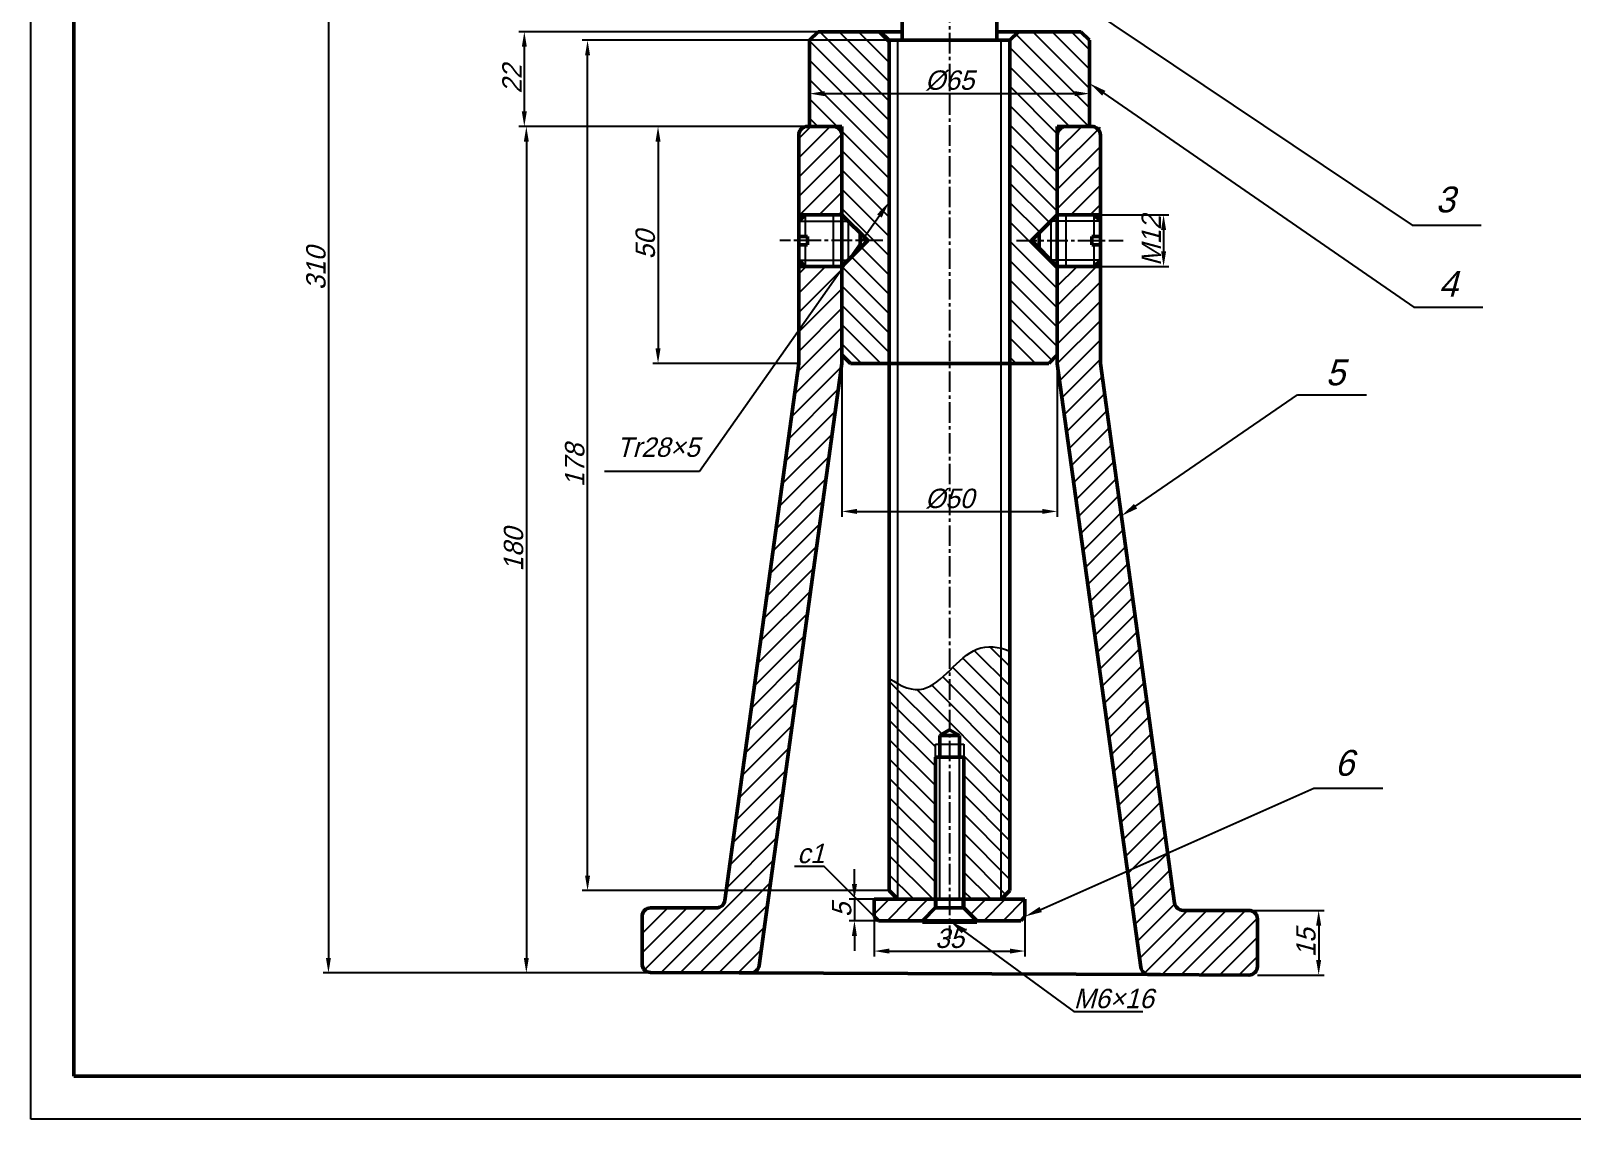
# Model space of a CAD drawing. Header units: millimetres. Extents: x 0 to 594, y 0 to 420.
# Drawn here: x 0 to 357.7, y 0 to 252.6 of the extents above; entities that cross this region are included whole.
import ezdxf
from ezdxf import colors
from ezdxf.entities.mleader import LeaderData, LeaderLine
from ezdxf.math import Vec2, Vec3

# ---------------------------------------------------------------- set-up
doc = ezdxf.new("R2010")
doc.units = ezdxf.units.MM
doc.header["$LTSCALE"] = 0.25
for name, pattern in [('ACAD_ISO08W100', [36, 24, -3, 6, -3]), ('ACAD_ISO09W100', [45, 24, -3, 6, -3, 6, -3]), ('CENTER2', [28.575, 19.05, -3.175, 3.175, -3.175])]:
    doc.linetypes.add(name, pattern=pattern)
for name, color, linetype, lineweight in [('2粗实线', 7, 'Continuous', 50), ('3文字', 7, 'Continuous', 25), ('3细实线', 94, 'Continuous', 25), ('5细双点画线', 211, 'ACAD_ISO09W100', 25), ('6内框', 7, 'Continuous', 50), ('6外框', 7, 'Continuous', 25)]:
    doc.layers.add(name, color=color, linetype=linetype, lineweight=lineweight)
doc.styles.add('3.5号字体', font='g12f13.shx', dxfattribs={"oblique": 15, "height": 4.5, "bigfont": 'gbcbig.shx'})
doc.dimstyles.new('尺寸标注$0', dxfattribs={"dimtxt": 4.5, "dimasz": 3.5, "dimexe": 1.25, "dimexo": 0, "dimtad": 1, "dimtxsty": '3.5号字体', "dimcen": 2.5, "dimadec": 0, "dimazin": 0, "dimtfac": 1, "dimtmove": 0, "dimatfit": 1, "dimfxl": 1, "dimarcsym": 0})

# ---------------------------------------------------------------- blocks, each defined once
blk = doc.blocks.new('*U26')
at = {"layer": '3文字', "color": 0, "linetype": 'CENTER2', "transparency": 16777216}
blk.add_line((6.5, 0), (-17.39, 0), dxfattribs=at)
blk = doc.blocks.new('*U27')
at = {"layer": '3文字', "color": 0, "linetype": 'CENTER2', "transparency": 16777216}
blk.add_line((-6.5, 0), (18.3, 0), dxfattribs=at)
blk = doc.blocks.new('*U28')
at = {"layer": '3文字', "color": 0, "linetype": 'CENTER2', "transparency": 16777216}
blk.add_line((0, 147.45), (0, -198.53), dxfattribs=at)
blk = doc.blocks.new('*D30')
at = {"layer": '3文字', "color": 0, "lineweight": -2, "transparency": 16777216}
for p, q in [((188.03, 360.95), (67.82, 360.95)), ((69.07, 357.45), (69.07, 37.44)), ((168.78, 33.94), (67.82, 33.94))]:
    blk.add_line(p, q, dxfattribs=at)
at = {"layer": '3文字', "color": 0, "transparency": 16777216}
for points in [[(68.49, 357.45), (69.65, 357.45), (69.07, 360.95)], [(68.49, 37.44), (69.65, 37.44), (69.07, 33.94)]]:
    blk.add_solid(points, dxfattribs=at)
at = {"layer": 'Defpoints', "color": 0, "transparency": 16777216}
for p in [(188.03, 360.95), (69.07, 33.94), (168.78, 33.94)]:
    blk.add_point(p, dxfattribs=at)
at = {"layer": '3文字', "color": 0, "transparency": 16777216, "insert": (66.19, 197.45), "char_height": 4.5, "attachment_point": 5, "rotation": 90, "style": '3.5号字体'}
blk.add_mtext('310', dxfattribs=at)
blk = doc.blocks.new('*D31')
at = {"layer": '3文字', "color": 0, "lineweight": -2, "transparency": 16777216}
for p, q in [((180.23, 230.42), (113.75, 230.42)), ((115, 226.92), (115, 37.44)), ((118.3, 33.94), (113.75, 33.94))]:
    blk.add_line(p, q, dxfattribs=at)
at = {"layer": '3文字', "color": 0, "transparency": 16777216}
for points in [[(114.42, 226.92), (115.58, 226.92), (115, 230.42)], [(114.42, 37.44), (115.58, 37.44), (115, 33.94)]]:
    blk.add_solid(points, dxfattribs=at)
at = {"layer": 'Defpoints', "color": 0, "transparency": 16777216}
for p in [(180.23, 230.42), (115, 33.94), (118.3, 33.94)]:
    blk.add_point(p, dxfattribs=at)
at = {"layer": '3文字', "color": 0, "transparency": 16777216, "insert": (112.05, 132.18), "char_height": 4.5, "attachment_point": 5, "rotation": 90, "style": '3.5号字体'}
blk.add_mtext('180', dxfattribs=at)
blk = doc.blocks.new('*D33')
at = {"layer": '3文字', "color": 0, "lineweight": -2, "transparency": 16777216}
for p, q in [((182.73, 252.42), (113.28, 252.42)), ((114.53, 248.92), (114.53, 233.92)), ((178.23, 230.42), (113.28, 230.42))]:
    blk.add_line(p, q, dxfattribs=at)
at = {"layer": '3文字', "color": 0, "transparency": 16777216}
for points in [[(113.95, 248.92), (115.12, 248.92), (114.53, 252.42)], [(113.95, 233.92), (115.12, 233.92), (114.53, 230.42)]]:
    blk.add_solid(points, dxfattribs=at)
at = {"layer": 'Defpoints', "color": 0, "transparency": 16777216}
for p in [(182.73, 252.42), (114.53, 230.42), (178.23, 230.42)]:
    blk.add_point(p, dxfattribs=at)
at = {"layer": '3文字', "color": 0, "transparency": 16777216, "insert": (111.66, 241.42), "char_height": 4.5, "attachment_point": 5, "rotation": 90, "style": '3.5号字体'}
blk.add_mtext('22', dxfattribs=at)
blk = doc.blocks.new('*D38')
at = {"layer": '3文字', "color": 0, "lineweight": -2, "transparency": 16777216}
for p, q in [((188.23, 177.42), (188.23, 139.82)), ((238.23, 177.42), (238.23, 139.82)), ((191.73, 141.07), (234.73, 141.07))]:
    blk.add_line(p, q, dxfattribs=at)
at = {"layer": '3文字', "color": 0, "transparency": 16777216}
for points in [[(191.73, 141.65), (191.73, 140.49), (188.23, 141.07)], [(234.73, 141.65), (234.73, 140.49), (238.23, 141.07)]]:
    blk.add_solid(points, dxfattribs=at)
at = {"layer": 'Defpoints', "color": 0, "transparency": 16777216}
for p in [(188.23, 177.42), (238.23, 177.42), (238.23, 141.07)]:
    blk.add_point(p, dxfattribs=at)
at = {"layer": '3文字', "color": 0, "transparency": 16777216, "insert": (213.23, 144.01), "char_height": 4.5, "attachment_point": 5, "style": '3.5号字体'}
blk.add_mtext('%%C50', dxfattribs=at)
blk = doc.blocks.new('*D43')
at = {"layer": '3文字', "color": 0, "lineweight": -2, "transparency": 16777216}
for p, q in [((282.69, 48.45), (300.14, 48.45)), ((298.89, 44.95), (298.89, 36.95)), ((284.69, 33.45), (300.14, 33.45))]:
    blk.add_line(p, q, dxfattribs=at)
at = {"layer": '3文字', "color": 0, "transparency": 16777216}
for points in [[(298.3, 44.95), (299.47, 44.95), (298.89, 48.45)], [(298.3, 36.95), (299.47, 36.95), (298.89, 33.45)]]:
    blk.add_solid(points, dxfattribs=at)
at = {"layer": 'Defpoints', "color": 0, "transparency": 16777216}
for p in [(282.69, 48.45), (284.69, 33.45), (298.89, 33.45)]:
    blk.add_point(p, dxfattribs=at)
at = {"layer": '3文字', "color": 0, "transparency": 16777216, "insert": (295.95, 40.95), "char_height": 4.5, "attachment_point": 5, "rotation": 90, "style": '3.5号字体'}
blk.add_mtext('15', dxfattribs=at)
blk = doc.blocks.new('*D44')
at = {"layer": '3文字', "color": 0, "lineweight": -2, "transparency": 16777216}
for p, q in [((180.73, 240.42), (180.73, 236.8)), ((245.73, 240.42), (245.73, 236.8)), ((184.23, 238.05), (242.23, 238.05))]:
    blk.add_line(p, q, dxfattribs=at)
at = {"layer": '3文字', "color": 0, "transparency": 16777216}
for points in [[(184.23, 238.63), (184.23, 237.46), (180.73, 238.05)], [(242.23, 238.63), (242.23, 237.46), (245.73, 238.05)]]:
    blk.add_solid(points, dxfattribs=at)
at = {"layer": 'Defpoints', "color": 0, "transparency": 16777216}
for p in [(180.73, 240.42), (245.73, 240.42), (245.73, 238.05)]:
    blk.add_point(p, dxfattribs=at)
at = {"layer": '3文字', "color": 0, "transparency": 16777216, "insert": (213.23, 241.1), "char_height": 4.5, "attachment_point": 5, "style": '3.5号字体'}
blk.add_mtext('%%C65', dxfattribs=at)
blk = doc.blocks.new('*D45')
at = {"layer": '3文字', "color": 0, "lineweight": -2, "transparency": 16777216}
for p, q in [((178.23, 230.42), (144.32, 230.42)), ((145.57, 226.92), (145.57, 178.92)), ((178.23, 175.42), (144.32, 175.42))]:
    blk.add_line(p, q, dxfattribs=at)
at = {"layer": '3文字', "color": 0, "transparency": 16777216}
for points in [[(144.98, 226.92), (146.15, 226.92), (145.57, 230.42)], [(144.98, 178.92), (146.15, 178.92), (145.57, 175.42)]]:
    blk.add_solid(points, dxfattribs=at)
at = {"layer": 'Defpoints', "color": 0, "transparency": 16777216}
for p in [(178.23, 230.42), (145.57, 175.42), (178.23, 175.42)]:
    blk.add_point(p, dxfattribs=at)
at = {"layer": '3文字', "color": 0, "transparency": 16777216, "insert": (142.63, 202.92), "char_height": 4.5, "attachment_point": 5, "rotation": 90, "style": '3.5号字体'}
blk.add_mtext('50', dxfattribs=at)
blk = doc.blocks.new('*D51')
at = {"color": 0, "lineweight": -2, "transparency": 16777216}
for p, q in [((199.23, 250.42), (127.96, 250.42)), ((129.21, 56.55), (129.21, 246.92)), ((199.23, 53.05), (127.96, 53.05))]:
    blk.add_line(p, q, dxfattribs=at)
at = {"color": 0, "transparency": 16777216}
for points in [[(128.62, 246.92), (129.79, 246.92), (129.21, 250.42)], [(128.62, 56.55), (129.79, 56.55), (129.21, 53.05)]]:
    blk.add_solid(points, dxfattribs=at)
at = {"layer": 'Defpoints', "color": 0, "transparency": 16777216}
for p in [(129.21, 250.42), (199.23, 250.42), (199.23, 53.05)]:
    blk.add_point(p, dxfattribs=at)
at = {"color": 0, "transparency": 16777216, "insert": (126.25, 151.73), "char_height": 4.5, "attachment_point": 5, "rotation": 90, "style": '3.5号字体'}
blk.add_mtext('178', dxfattribs=at)
blk = doc.blocks.new('*D53')
at = {"color": 0, "lineweight": -2, "transparency": 16777216}
for p, q in [((191.15, 54.55), (191.15, 58.05)), ((195.73, 51.05), (189.9, 51.05)), ((191.15, 51.05), (191.15, 46.05)), ((196.73, 46.05), (189.9, 46.05)), ((191.15, 42.55), (191.15, 39.05))]:
    blk.add_line(p, q, dxfattribs=at)
at = {"color": 0, "transparency": 16777216}
for points in [[(190.56, 54.55), (191.73, 54.55), (191.15, 51.05)], [(190.56, 42.55), (191.73, 42.55), (191.15, 46.05)]]:
    blk.add_solid(points, dxfattribs=at)
at = {"layer": 'Defpoints', "color": 0, "transparency": 16777216}
for p in [(195.73, 51.05), (191.15, 46.05), (196.73, 46.05)]:
    blk.add_point(p, dxfattribs=at)
at = {"color": 0, "transparency": 16777216, "insert": (188.21, 48.55), "char_height": 4.5, "attachment_point": 5, "rotation": 90, "style": '3.5号字体'}
blk.add_mtext('5', dxfattribs=at)
blk = doc.blocks.new('*D55')
at = {"color": 0, "lineweight": -2, "transparency": 16777216}
for p, q in [((195.73, 47.05), (195.73, 37.77)), ((230.73, 47.05), (230.73, 37.77)), ((199.23, 39.02), (227.23, 39.02))]:
    blk.add_line(p, q, dxfattribs=at)
at = {"color": 0, "transparency": 16777216}
for points in [[(199.23, 39.6), (199.23, 38.44), (195.73, 39.02)], [(227.23, 39.6), (227.23, 38.44), (230.73, 39.02)]]:
    blk.add_solid(points, dxfattribs=at)
at = {"layer": 'Defpoints', "color": 0, "transparency": 16777216}
for p in [(195.73, 47.05), (230.73, 47.05), (230.73, 39.02)]:
    blk.add_point(p, dxfattribs=at)
at = {"color": 0, "transparency": 16777216, "insert": (213.23, 41.96), "char_height": 4.5, "attachment_point": 5, "style": '3.5号字体'}
blk.add_mtext('35', dxfattribs=at)
blk = doc.blocks.new('_None')
blk = doc.blocks.new('*D59')
at = {"color": 0, "lineweight": -2, "transparency": 16777216}
for p, q in [((246.73, 209.92), (264.15, 209.92)), ((262.9, 206.42), (262.9, 201.42)), ((246.73, 197.92), (264.15, 197.92))]:
    blk.add_line(p, q, dxfattribs=at)
at = {"color": 0, "transparency": 16777216}
for points in [[(262.32, 206.42), (263.48, 206.42), (262.9, 209.92)], [(262.32, 201.42), (263.48, 201.42), (262.9, 197.92)]]:
    blk.add_solid(points, dxfattribs=at)
at = {"layer": 'Defpoints', "color": 0, "transparency": 16777216}
for p in [(246.73, 209.92), (246.73, 197.92), (262.9, 197.92)]:
    blk.add_point(p, dxfattribs=at)
at = {"color": 0, "transparency": 16777216, "insert": (260.03, 203.92), "char_height": 4.5, "attachment_point": 5, "rotation": 90, "style": '3.5号字体'}
blk.add_mtext('M12', dxfattribs=at)

msp = doc.modelspace()

# ---------------------------------------------------------------- hatches: boundary and pattern name
at = {"layer": '3文字'}
h = msp.add_hatch(dxfattribs=at)
h.set_pattern_fill('ANSI31', color=256, angle=90)
h.paths.add_polyline_path([(182.729, 252.421), (180.729, 250.421), (180.729, 230.421), (188.229, 230.421), (188.229, 209.921), (194.229, 203.921), (188.229, 197.921), (188.229, 177.421), (190.229, 175.421), (199.229, 175.421), (199.229, 250.421), (197.229, 252.421)])
h.paths.add_polyline_path([(245.729, 250.421), (243.729, 252.421), (229.229, 252.421), (227.229, 250.421), (227.229, 175.421), (236.229, 175.421), (238.229, 177.421), (238.229, 197.921), (232.229, 203.921), (233.997, 205.689), (238.229, 209.921), (238.229, 230.421), (245.729, 230.421)])
h = msp.add_hatch(dxfattribs=at)
h.set_pattern_fill('ANSI31', color=256)
h.paths.add_polyline_path([(188.229, 230.421), (180.729, 230.421), (178.229, 230.421), (178.229, 209.921), (188.229, 209.921)])
h.paths.add_polyline_path([(248.229, 230.421), (238.229, 230.421), (238.229, 209.921), (248.229, 209.921)])
h = msp.add_hatch(dxfattribs=at)
h.set_pattern_fill('ANSI31', color=256)
h.paths.add_polyline_path([(188.229, 175.421), (188.229, 197.267), (178.229, 183.036), (178.229, 175.421), (161.091, 50.781, -0.374735), (159.109, 49.053), (143.853, 49.053, 0.4142136), (141.853, 47.053), (141.853, 36.045, 0.4129795), (143.845, 34.045), (167.024, 33.947, 0.3759372), (169.014, 35.674)])
h.paths.add_polyline_path([(284.687, 46.451, 0.4142136), (282.687, 48.451), (267.431, 48.451, -0.374735), (265.45, 50.178), (263.854, 61.781), (254.512, 57.626), (257.6, 35.283, 0.3733298), (259.573, 33.557), (262.176, 33.546), (282.679, 33.459, 0.4154487), (284.687, 35.459)])
h = msp.add_hatch(dxfattribs=at)
h.set_pattern_fill('ANSI31', color=256)
h.paths.add_polyline_path([(238.229, 175.421), (254.512, 57.626), (263.854, 61.781), (248.229, 175.421), (248.229, 197.921), (238.229, 197.921)])
h.paths.add_polyline_path([(178.229, 183.036), (188.229, 197.267), (188.229, 197.921), (178.229, 197.921)])
h = msp.add_hatch(dxfattribs=at)
h.set_pattern_fill('ANSI31', color=256, angle=90)
edge = h.paths.add_edge_path()
edge.add_spline(control_points=[(201.229, 101.06), (200.567, 101.422), (199.9, 101.844), (199.229, 102.312)], knot_values=[6.5067092, 6.5067092, 6.5067092, 6.5067092, 8.7422308, 8.7422308, 8.7422308, 8.7422308], degree=3, periodic=0)
edge.add_line((199.229, 102.312), (199.229, 53.047))
edge.add_line((199.229, 53.047), (201.229, 51.047))
edge.add_line((201.229, 51.047), (201.229, 101.06))
edge = h.paths.add_edge_path()
edge.add_spline(control_points=[(213.229, 104.137), (211.241, 102.239), (207.462, 98.808), (203.277, 99.94), (201.229, 101.06)], knot_values=[8.7422308, 8.7422308, 8.7422308, 8.7422308, 16.3263938, 23.2445638, 23.2445638, 23.2445638, 23.2445638], degree=3, periodic=0)
edge.add_line((201.229, 101.06), (201.229, 51.047))
edge.add_line((201.229, 51.047), (209.929, 51.047))
edge.add_line((209.929, 51.047), (209.929, 84.047))
edge.add_line((209.929, 84.047), (209.929, 87.047))
edge.add_line((209.929, 87.047), (210.929, 87.047))
edge.add_line((210.929, 87.047), (210.929, 89.047))
edge.add_line((210.929, 89.047), (213.229, 90.375))
edge.add_line((213.229, 90.375), (213.229, 104.137))
edge = h.paths.add_edge_path()
edge.add_spline(control_points=[(225.229, 109.302), (223.272, 109.823), (219.039, 109.867), (215.29, 106.106), (213.229, 104.137)], knot_values=[23.2445638, 23.2445638, 23.2445638, 23.2445638, 29.602761, 37.4662171, 37.4662171, 37.4662171, 37.4662171], degree=3, periodic=0)
edge.add_line((213.229, 104.137), (213.229, 90.375))
edge.add_line((213.229, 90.375), (215.529, 89.047))
edge.add_line((215.529, 89.047), (215.529, 87.047))
edge.add_line((215.529, 87.047), (216.529, 87.047))
edge.add_line((216.529, 87.047), (216.529, 84.047))
edge.add_line((216.529, 84.047), (216.529, 51.047))
edge.add_line((216.529, 51.047), (225.229, 51.047))
edge.add_line((225.229, 51.047), (225.229, 109.302))
edge = h.paths.add_edge_path()
edge.add_spline(control_points=[(227.229, 108.614), (226.556, 108.893), (225.889, 109.126), (225.229, 109.302)], knot_values=[37.4662171, 37.4662171, 37.4662171, 37.4662171, 39.6105974, 39.6105974, 39.6105974, 39.6105974], degree=3, periodic=0)
edge.add_line((225.229, 109.302), (225.229, 51.047))
edge.add_line((225.229, 51.047), (227.229, 53.047))
edge.add_line((227.229, 53.047), (227.229, 108.614))
h = msp.add_hatch(dxfattribs=at)
h.set_pattern_fill('ANSI31', color=256)
h.paths.add_polyline_path([(195.729, 51.047), (195.729, 47.047), (196.729, 46.047), (206.929, 46.047), (209.929, 49.047), (209.929, 51.047)])
h.paths.add_polyline_path([(216.529, 51.047), (216.529, 49.047), (219.529, 46.047), (229.229, 46.047), (229.729, 46.047), (230.729, 47.047), (230.729, 51.047)])

# ---------------------------------------------------------------- linework, layer by layer
for p, q in [((209.929, 84.047), (209.929, 87.047)), ((209.929, 87.047), (216.529, 87.047)), ((216.529, 87.047), (216.529, 84.047)), ((210.929, 51.047), (210.929, 84.047)), ((215.529, 51.047), (215.529, 84.047)), ((209.929, 51.047), (210.929, 51.047)), ((216.529, 51.047), (215.529, 51.047))]:
    msp.add_line(p, q)
msp.add_open_spline([(199.229, 102.312), (201.977, 100.398), (209.182, 97.283), (217.308, 110.765), (224.56, 109.722), (227.229, 108.614)], degree=3, knots=[6.5067092, 6.5067092, 6.5067092, 6.5067092, 15.6604007, 31.10802, 39.6105974, 39.6105974, 39.6105974, 39.6105974])
at = {"layer": '2粗实线'}
for p, q in [((202.229, 250.421), (202.229, 258.421)), ((224.229, 250.421), (224.229, 258.421)), ((180.729, 250.421), (182.729, 252.421)), ((180.729, 250.421), (180.729, 230.421)), ((202.229, 252.421), (182.729, 252.421)), ((199.229, 250.421), (197.229, 252.421)), ((199.229, 175.421), (199.229, 250.421)), ((199.229, 250.421), (213.229, 250.421)), ((199.229, 53.047), (199.229, 250.421)), ((201.229, 250.421), (199.229, 250.421)), ((201.229, 250.421), (213.229, 250.421)), ((213.229, 250.421), (202.229, 250.421)), ((225.229, 250.421), (213.229, 250.421)), ((227.229, 250.421), (213.229, 250.421)), ((213.229, 250.421), (224.229, 250.421)), ((224.229, 252.421), (243.729, 252.421)), ((225.229, 250.421), (227.229, 250.421)), ((227.229, 250.421), (229.229, 252.421)), ((227.229, 175.421), (227.229, 250.421)), ((227.229, 53.047), (227.229, 250.421)), ((245.729, 250.421), (243.729, 252.421)), ((245.729, 250.421), (245.729, 230.421)), ((180.229, 230.421), (186.229, 230.421)), ((245.729, 230.421), (240.229, 230.421)), ((188.229, 175.421), (188.229, 228.421)), ((238.229, 175.421), (238.229, 228.421)), ((179.729, 209.921), (178.229, 208.421)), ((248.229, 209.921), (246.729, 209.921)), ((246.729, 209.921), (248.229, 208.421)), ((178.229, 204.921), (180.229, 204.921)), ((180.229, 204.921), (180.229, 202.921)), ((192.461, 205.689), (192.461, 202.154)), ((232.229, 203.921), (233.997, 205.689)), ((233.997, 205.689), (233.997, 202.154)), ((248.229, 204.921), (246.229, 204.921)), ((246.229, 204.921), (246.229, 202.921)), ((248.229, 203.921), (248.229, 204.921)), ((180.229, 202.921), (178.229, 202.921)), ((246.229, 202.921), (248.229, 202.921)), ((179.729, 197.921), (178.229, 199.421)), ((246.729, 197.921), (248.229, 199.421)), ((178.229, 175.421), (161.091, 50.781)), ((188.229, 175.421), (169.014, 35.674)), ((190.229, 175.421), (188.229, 177.421)), ((213.229, 175.421), (190.229, 175.421)), ((213.229, 175.421), (199.229, 175.421)), ((199.229, 175.421), (199.229, 175.421)), ((213.229, 175.421), (201.229, 175.421)), ((213.229, 175.421), (236.229, 175.421)), ((213.229, 175.421), (227.229, 175.421)), ((213.229, 175.421), (225.229, 175.421)), ((227.229, 175.421), (227.229, 175.421)), ((236.229, 175.421), (238.229, 177.421)), ((238.229, 175.421), (257.6, 35.283)), ((248.229, 175.421), (265.45, 50.178)), ((210.929, 89.047), (213.229, 90.375)), ((215.529, 89.047), (213.229, 90.375)), ((215.529, 89.047), (210.929, 89.047)), ((210.929, 84.047), (210.929, 89.047)), ((215.529, 84.047), (215.529, 89.047)), ((209.929, 51.047), (209.929, 84.047)), ((209.929, 84.047), (216.529, 84.047)), ((216.529, 84.047), (216.529, 51.047)), ((195.729, 51.047), (230.729, 51.047)), ((195.729, 47.047), (195.729, 51.047)), ((201.229, 51.047), (199.229, 53.047)), ((213.229, 51.047), (201.229, 51.047)), ((213.229, 51.047), (209.929, 51.047)), ((209.929, 51.047), (209.929, 49.047)), ((210.07, 49.189), (210.07, 51.047)), ((213.229, 51.047), (225.229, 51.047)), ((216.387, 49.189), (216.387, 51.047)), ((216.529, 49.047), (216.529, 51.047)), ((225.229, 51.047), (227.229, 53.047)), ((230.729, 51.047), (230.729, 47.047)), ((195.729, 47.047), (196.729, 46.047)), ((210.07, 49.189), (206.929, 46.047)), ((209.929, 49.047), (216.529, 49.047)), ((216.387, 49.189), (219.529, 46.047)), ((230.729, 47.047), (229.729, 46.047)), ((229.729, 46.047), (196.729, 46.047)), ((197.229, 46.047), (213.229, 46.047)), ((205.229, 46.047), (221.229, 46.047)), ((206.929, 46.047), (206.929, 45.747)), ((213.229, 45.747), (206.929, 45.747)), ((229.229, 46.047), (213.229, 46.047)), ((213.229, 45.747), (219.529, 45.747)), ((219.529, 46.047), (219.529, 45.747)), ((143.845, 34.045), (167.024, 33.947)), ((164.397, 33.958), (262.176, 33.546)), ((259.573, 33.557), (282.679, 33.459))]:
    msp.add_line(p, q, dxfattribs=at)
at = {"layer": '2粗实线', "color": 0}
for p, q in [((180.229, 230.421), (188.229, 230.421)), ((188.229, 230.421), (188.229, 175.421)), ((246.229, 230.421), (238.229, 230.421)), ((238.229, 230.421), (238.229, 175.421)), ((178.229, 175.421), (178.229, 228.421)), ((248.229, 175.421), (248.229, 228.421)), ((248.229, 228.421), (248.229, 203.921)), ((188.229, 209.921), (178.229, 209.921)), ((194.229, 203.921), (188.229, 209.921)), ((232.229, 203.921), (238.229, 209.921)), ((248.229, 209.921), (238.229, 209.921)), ((248.229, 197.921), (248.229, 209.921)), ((194.229, 203.921), (188.229, 197.921)), ((232.229, 203.921), (238.229, 197.921)), ((248.229, 203.921), (248.229, 197.921)), ((188.229, 197.921), (178.229, 197.921)), ((248.229, 197.921), (238.229, 197.921)), ((141.853, 36.045), (141.853, 47.053)), ((143.853, 49.053), (159.109, 49.053)), ((282.687, 48.451), (267.431, 48.451)), ((284.687, 35.459), (284.687, 46.451))]:
    msp.add_line(p, q, dxfattribs=at)
at = {"layer": '2粗实线'}
for centre, start, end in [((180.229, 228.421), 90, 180), ((186.229, 228.421), 0, 90), ((240.229, 228.421), 90, 180), ((159.109, 51.053), 270, 352.17092), ((267.431, 50.451), 187.82908, 270), ((143.853, 36.045), 180, 269.75849), ((167.032, 35.947), 269.75849, 352.17092), ((259.581, 35.557), 187.87008, 269.75849), ((282.687, 35.459), 269.75849, 0)]:
    msp.add_arc(centre, 2, start, end, dxfattribs=at)
at = {"layer": '2粗实线', "color": 0}
for centre, start, end in [((246.229, 228.421), 0, 90), ((143.853, 47.053), 90, 180), ((282.687, 46.451), 0, 90)]:
    msp.add_arc(centre, 2, start, end, dxfattribs=at)
at = {"layer": '3文字'}
for p, q in [((178.229, 208.421), (189.729, 208.421)), ((179.729, 209.921), (179.729, 204.921)), ((186.223, 209.921), (186.223, 197.921)), ((189.729, 208.421), (189.729, 199.421)), ((248.229, 208.421), (236.729, 208.421)), ((236.729, 208.421), (236.729, 199.421)), ((240.234, 209.921), (240.234, 197.921)), ((246.729, 209.921), (246.729, 204.921)), ((179.729, 202.921), (179.729, 197.921)), ((246.729, 202.921), (246.729, 197.921)), ((178.229, 199.421), (189.729, 199.421)), ((248.229, 199.421), (236.729, 199.421))]:
    msp.add_line(p, q, dxfattribs=at)
at = {"layer": '3细实线', "color": 0}
for p, q in [((201.229, 51.047), (201.229, 250.421)), ((225.229, 51.047), (225.229, 250.421)), ((188.229, 203.921), (188.229, 209.921)), ((188.229, 209.921), (188.229, 197.921))]:
    msp.add_line(p, q, dxfattribs=at)
at = {"layer": '5细双点画线', "linetype": 'ACAD_ISO08W100'}
msp.add_line((213.887, 180.406), (213.887, 180.406), dxfattribs=at)
at = {"layer": '6内框'}
for p, q in [((10, 410), (10, 10)), ((10, 10), (584, 10))]:
    msp.add_line(p, q, dxfattribs=at)
at = {"layer": '6外框'}
for p, q in [((0, 0), (0, 420)), ((420, 0), (0, 0)), ((594, 0), (0, 0))]:
    msp.add_line(p, q, dxfattribs=at)

# ---------------------------------------------------------------- block references
at = {"layer": '3文字', "linetype": 'CENTER2'}
for name, p in [('*U28', (213.229, 240.421)), ('*U26', (191.229, 203.921)), ('*U27', (235.229, 203.921))]:
    msp.add_blockref(name, p, dxfattribs=at)

# ---------------------------------------------------------------- texts
at = {"insert": (177.856, 63.929), "char_height": 4.5, "attachment_point": 1, "style": '3.5号字体'}
msp.add_mtext_dynamic_manual_height_columns('c1', width=0.48261, gutter_width=22.5, heights=[0], dxfattribs=at)
at = {"layer": '3文字', "attachment_point": 1, "style": '3.5号字体'}
for s, width, gutter_width, insert, char_height in [('3', 21.318, 17.5, (326.033, 216.478), 6), ('4', 21.318, 17.5, (326.728, 196.894), 6), ('5', 21.318, 17.5, (300.51, 176.338), 6), ('Tr28×5', 28.25281, 22.5, (135.967, 158.235), 4.5), ('6', 21.318, 17.5, (302.623, 85.706), 6), ('M6×16', 20.78134, 22.5, (242.045, 30.26), 4.5)]:
    msp.add_mtext_dynamic_manual_height_columns(s, width=width, gutter_width=gutter_width, heights=[0], dxfattribs=dict(at, insert=insert, char_height=char_height))

# ---------------------------------------------------------------- dimensions: what is measured, and where the dimension line sits
for base, p1, p2, text, picture, middle in [((129.206, 250.421), (199.229, 53.047), (199.229, 250.421), '178', '*D51', (126.254, 151.734)), ((262.901, 197.921), (246.729, 209.921), (246.729, 197.921), 'M<>', '*D59', (260.026, 203.921))]:
    dim = msp.add_linear_dim(base=base, p1=p1, p2=p2, angle=90, text=text, dimstyle='尺寸标注$0')
    dim.commit()
    dim.dimension.update_dxf_attribs({"geometry": picture, "text_midpoint": middle})
dim = msp.add_linear_dim(base=(191.147, 46.047), p1=(195.729, 51.047), p2=(196.729, 46.047), angle=90, dimstyle='尺寸标注$0')
dim.commit()
dim.dimension.update_dxf_attribs({"geometry": '*D53', "text_midpoint": (188.211, 48.547)})
dim = msp.add_linear_dim(base=(230.729, 39.021), p1=(195.729, 47.047), p2=(230.729, 47.047), dimstyle='尺寸标注$0')
dim.commit()
dim.dimension.update_dxf_attribs({"geometry": '*D55', "text_midpoint": (213.229, 39.021), "dimtype": 160})
at = {"layer": '3文字'}
dim = msp.add_linear_dim(base=(69.071, 33.939), p1=(188.026, 360.951), p2=(168.775, 33.939), angle=90, text='310', dimstyle='尺寸标注$0', override={"dimtxsty": '3.5号字体'}, dxfattribs=at)
dim.commit()
dim.dimension.update_dxf_attribs({"geometry": '*D30', "text_midpoint": (66.195, 197.445)})
for base, p1, p2, picture, middle in [((114.535, 230.421), (182.729, 252.421), (178.229, 230.421), '*D33', (111.66, 241.421)), ((298.886, 33.451), (282.687, 48.451), (284.687, 33.451), '*D43', (295.951, 40.951))]:
    dim = msp.add_linear_dim(base=base, p1=p1, p2=p2, angle=90, dimstyle='尺寸标注$0', dxfattribs=at)
    dim.commit()
    dim.dimension.update_dxf_attribs({"geometry": picture, "text_midpoint": middle})
for base, p1, p2, text, picture, middle in [((245.729, 238.046), (180.729, 240.421), (245.729, 240.421), '%%C65', '*D44', (213.229, 241.096)), ((238.229, 141.071), (188.229, 177.421), (238.229, 177.421), '%%C50', '*D38', (213.229, 144.008))]:
    dim = msp.add_linear_dim(base=base, p1=p1, p2=p2, text=text, dimstyle='尺寸标注$0', dxfattribs=at)
    dim.commit()
    dim.dimension.update_dxf_attribs({"geometry": picture, "text_midpoint": middle})
for base, p1, p2, text, picture, middle in [((115, 33.939), (180.229, 230.421), (118.298, 33.939), '180', '*D31', (112.047, 132.18)), ((145.566, 175.421), (178.229, 230.421), (178.229, 175.421), '50', '*D45', (142.63, 202.921))]:
    dim = msp.add_linear_dim(base=base, p1=p1, p2=p2, angle=90, text=text, dimstyle='尺寸标注$0', dxfattribs=at)
    dim.commit()
    dim.dimension.update_dxf_attribs({"geometry": picture, "text_midpoint": middle})

# ---------------------------------------------------------------- leaders
ml = msp.add_multileader_mtext('Standard')
ml.set_content('')
ml.set_leader_properties()
ml.set_arrow_properties(name='NONE')
ml.build(insert=Vec2(0, 0))
ml.multileader.update_dxf_attribs({"text_right_attachment_type": 6, "dogleg_length": 16})
ctx = ml.context
ctx.base_point, ctx.char_height, ctx.landing_gap_size, ctx.plane_origin = Vec3(193.177, 58.42), 0.18, 0.09, Vec3(196.729, 46.047)
ctx.right_attachment = 6
notes = []
notes.append((ctx, [(0, (1, 1, 0), (184.124, 58.652), (-1, 0), 6.879, [(0, [(196.729, 46.047)], 0, [])])]))
ctx.mtext, ml.multileader.dxf.content_type = None, 0
ml = msp.add_multileader_mtext('Standard', dxfattribs=at)
ml.set_content('')
ml.set_leader_properties()
ml.build(insert=Vec2(0, 0))
ml.multileader.update_dxf_attribs({"text_right_attachment_type": 6, "dogleg_length": 16})
ctx = ml.context
ctx.base_point, ctx.char_height, ctx.landing_gap_size, ctx.plane_origin = Vec3(321.797, 205.564), 0.18, 0.09, Vec3(241.227, 260.758)
ctx.right_attachment = 6
notes.append((ctx, [(0, (1, 1, 0), (320.585, 207.553), (1, 0), 16, [(0, [(241.227, 260.758)], 0, [])])]))
ctx.mtext, ml.multileader.dxf.content_type = None, 0
ml = msp.add_multileader_mtext('Standard', dxfattribs=at)
ml.set_content('')
ml.set_leader_properties()
ml.build(insert=Vec2(0, 0))
ml.multileader.update_dxf_attribs({"text_right_attachment_type": 6, "dogleg_length": 16})
ctx = ml.context
ctx.base_point, ctx.char_height, ctx.landing_gap_size, ctx.plane_origin = Vec3(318.823, 189.377), 0.18, 0.09, Vec3(245.729, 240.421)
ctx.right_attachment = 6
notes.append((ctx, [(0, (1, 1, 0), (321, 188.464), (1, 0), 16, [(0, [(245.729, 240.421)], 0, [])])]))
ctx.mtext, ml.multileader.dxf.content_type = None, 0
ml = msp.add_multileader_mtext('Standard', dxfattribs=at)
ml.set_content('')
ml.set_leader_properties()
ml.build(insert=Vec2(0, 0))
ml.multileader.update_dxf_attribs({"text_right_attachment_type": 6, "dogleg_length": 16})
ctx = ml.context
ctx.base_point, ctx.char_height, ctx.landing_gap_size, ctx.plane_origin = Vec3(151.008, 149.788), 0.18, 0.09, Vec3(199.229, 212.921)
ctx.right_attachment = 6
notes.append((ctx, [(0, (1, 1, 0), (155.226, 150.301), (-1, 0), 22.098, [(0, [(199.229, 212.921)], 0, [])])]))
ctx.mtext, ml.multileader.dxf.content_type = None, 0
ml = msp.add_multileader_mtext('Standard', dxfattribs=at)
ml.set_content('')
ml.set_leader_properties()
ml.build(insert=Vec2(0, 0))
ml.multileader.update_dxf_attribs({"text_right_attachment_type": 6, "dogleg_length": 16})
ctx = ml.context
ctx.base_point, ctx.char_height, ctx.landing_gap_size, ctx.plane_origin = Vec3(291.208, 167.744), 0.18, 0.09, Vec3(251.339, 152.805)
ctx.right_attachment = 6
notes.append((ctx, [(0, (1, 1, 0), (294.005, 168.129), (1, 0), 16, [(0, [(253.097, 140.014)], 0, [])])]))
ctx.mtext, ml.multileader.dxf.content_type = None, 0
ml = msp.add_multileader_mtext('Standard', dxfattribs=at)
ml.set_content('')
ml.set_leader_properties()
ml.build(insert=Vec2(0, 0))
ml.multileader.update_dxf_attribs({"text_right_attachment_type": 6, "dogleg_length": 16})
ctx = ml.context
ctx.base_point, ctx.char_height, ctx.landing_gap_size, ctx.plane_origin = Vec3(313.743, 76.855), 0.18, 0.09, Vec3(230.729, 47.047)
ctx.right_attachment = 6
notes.append((ctx, [(0, (1, 1, 0), (297.743, 76.855), (1, 0), 16, [(0, [(230.729, 47.047)], 0, [])])]))
ctx.mtext, ml.multileader.dxf.content_type = None, 0
ml = msp.add_multileader_mtext('Standard', dxfattribs=at)
ml.set_content('')
ml.set_leader_properties()
ml.build(insert=Vec2(0, 0))
ml.multileader.update_dxf_attribs({"text_right_attachment_type": 6, "dogleg_length": 16})
ctx = ml.context
ctx.base_point, ctx.char_height, ctx.landing_gap_size, ctx.plane_origin = Vec3(258.086, 24.995), 0.18, 0.09, Vec3(214.947, 39.247)
ctx.right_attachment = 6
notes.append((ctx, [(0, (1, 1, 0), (242.086, 24.995), (1, 0), 16, [(0, [(213.229, 46.047)], 0, [])])]))
ctx.mtext, ml.multileader.dxf.content_type = None, 0
for ctx, leaders in notes:
    for number, flags, end, landing, length, lines in leaders:
        leader = LeaderData()
        leader.index, (leader.has_last_leader_line, leader.has_dogleg_vector, leader.attachment_direction) = number, flags
        leader.last_leader_point, leader.dogleg_vector, leader.dogleg_length = Vec3(end), Vec3(landing), length
        for number, points, colour, breaks in lines:
            line = LeaderLine()
            line.index, line.vertices, line.color, line.breaks = number, Vec3.list(points), colors.encode_raw_color(colour), breaks
            leader.lines.append(line)
        ctx.leaders.append(leader)

doc.saveas('drawing.dxf')
